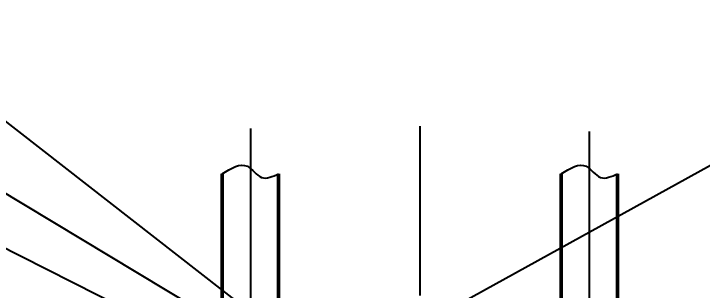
# Model space of a CAD drawing. Header units: millimetres. Extents: x -5427 to 3670, y -5891 to 948.
# Drawn here: x -5349.1 to -5251.6, y -66.3 to -27.1 of the extents above; entities that cross this region are included whole.
import ezdxf

# ---------------------------------------------------------------- set-up
doc = ezdxf.new("R2010")
doc.units = ezdxf.units.MM
doc.header["$MEASUREMENT"] = 0
doc.linetypes.add('ACAD_ISO04W100', pattern=[30, 24, -3, 0, -3])
doc.layers.add('оси', color=1, linetype='ACAD_ISO04W100')
doc.layers.add('Толстые', color=7, linetype='Continuous', lineweight=50)
doc.layers.add('Тонкие', color=140, linetype='Continuous', lineweight=25)
doc.styles.get("Standard").update_dxf_attribs({"font": 'isocpeui.ttf'})
doc.dimstyles.new('ISO-25', dxfattribs={"dimtxt": 4, "dimasz": 4, "dimexe": 1.25, "dimexo": 0, "dimtad": 1, "dimtxsty": 'Standard', "dimcen": 2.5, "dimadec": 0, "dimazin": 0, "dimtfac": 1, "dimtmove": 0, "dimatfit": 3, "dimfxl": 1, "dimarcsym": 0})

# ---------------------------------------------------------------- blocks, each defined once
blk = doc.blocks.new('*D527')
at = {"layer": 'Defpoints', "color": 0, "transparency": 16777216}
for p in [(-5228.05191484591, -8.53148154898031), (-5355.051186382764, -93.32220470112975), (-5228.05191484591, -93.32220470112975)]:
    blk.add_point(p, dxfattribs=at)
at = {"layer": 'Тонкие', "color": 0, "lineweight": -2, "transparency": 16777216}
for p, q in [((-5355.051186382764, -93.32220470112975), (-5355.051186382764, -7.28148154898031)), ((-5228.05191484591, -93.32220470112975), (-5228.05191484591, -7.28148154898031)), ((-5351.051186382764, -8.53148154898031), (-5232.05191484591, -8.53148154898031))]:
    blk.add_line(p, q, dxfattribs=at)
at = {"layer": 'Тонкие', "color": 0, "transparency": 16777216}
for points in [[(-5351.051186382764, -7.864814882313643), (-5351.051186382764, -9.198148215646976), (-5355.051186382764, -8.53148154898031)], [(-5232.05191484591, -7.864814882313643), (-5232.05191484591, -9.198148215646976), (-5228.05191484591, -8.53148154898031)]]:
    blk.add_solid(points, dxfattribs=at)
at = {"layer": 'Тонкие', "color": 0, "transparency": 16777216, "insert": (-5292.3535149905, -5.880723973222734), "char_height": 4, "attachment_point": 5}
blk.add_mtext('127*', dxfattribs=at)

msp = doc.modelspace()

# ---------------------------------------------------------------- linework, layer by layer
at = {"layer": 'оси'}
for p, q in [((-5315.551550614342, -43.37498487164908), (-5315.551550614342, -121.3218546762967)), ((-5291.551550614342, -43.03951877717213), (-5291.551550614342, -164.5793807886168)), ((-5267.551531993608, -43.82204745608965), (-5267.551538558517, -121.3218604932929))]:
    msp.add_line(p, q, dxfattribs=at)
at = {"layer": 'Толстые'}
for p, q in [((-5319.551550614342, -49.77947880861961), (-5319.551550614342, -71.32185467629665)), ((-5311.551550614342, -49.77947880861961), (-5311.551550614342, -71.32185467629665)), ((-5271.5515506144, -49.77941871026837), (-5271.5515506144, -71.32179457794541)), ((-5263.5515506144, -49.77941871026837), (-5263.5515506144, -71.32179457794541))]:
    msp.add_line(p, q, dxfattribs=at)
at = {"layer": 'Тонкие'}
for p, q in [((-5299.549914100734, -81.77201189306857), (-5382.618646136914, -17.13473673067915)), ((-5289.390861538603, -70.06434133474909), (-5198.401318961991, -19.8600039875239)), ((-5323.436600350295, -68.70690441224747), (-5382.618646136914, -33.08735797437498)), ((-5326.551550614342, -72.32714623900233), (-5382.616788543024, -44.1023759076254))]:
    msp.add_line(p, q, dxfattribs=at)
for points in [[(-5319.551550614342, -49.77947880861961), (-5315.975580442479, -48.73122403405637), (-5313.963692013258, -50.30846202762973), (-5311.551550614342, -49.77947880861961)], [(-5271.5515506144, -49.77941871026837), (-5267.975580442537, -48.73116393570513), (-5265.963692013316, -50.30840192927849), (-5263.5515506144, -49.77941871026837)]]:
    msp.add_spline(points, degree=3, dxfattribs=at)

# ---------------------------------------------------------------- dimensions: what is measured, and where the dimension line sits
dim = msp.add_linear_dim(base=(-5228.05191484591, -8.53148154898031), p1=(-5355.051186382764, -93.32220470112975), p2=(-5228.05191484591, -93.32220470112975), angle=180, text='127*', dimstyle='ISO-25', dxfattribs=at)
dim.commit()
dim.dimension.update_dxf_attribs({"geometry": '*D527', "text_midpoint": (-5292.3535149905, -8.53148154898031), "dimtype": 160})

doc.saveas('drawing.dxf')
